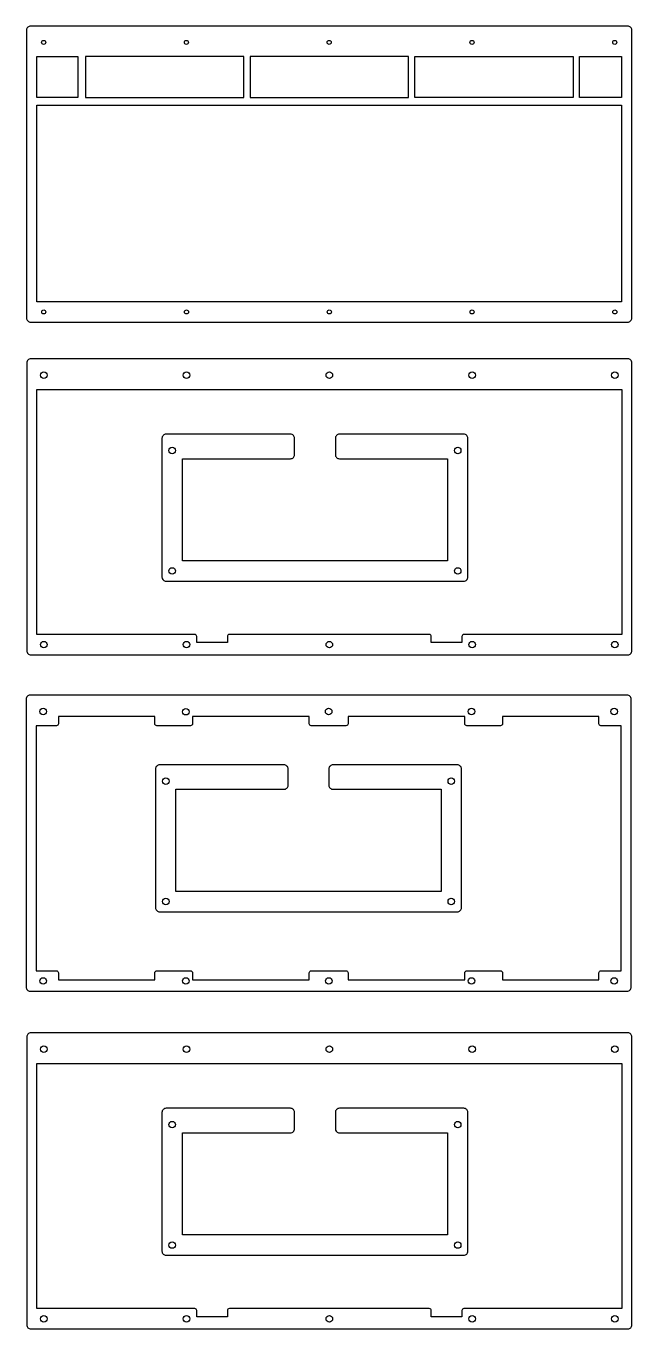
# Model space of a CAD drawing. Header units: millimetres. Extents: x -6 to 291, y -623 to 15.
import ezdxf

# ---------------------------------------------------------------- set-up
doc = ezdxf.new("R2010")
doc.units = ezdxf.units.MM
doc.layers.get('0').update_dxf_attribs({"linetype": 'CONTINUOUS'})

msp = doc.modelspace()

# ---------------------------------------------------------------- linework, layer by layer
for points in [[(290.82, -127.62), (290.82, 13.45, 0.414214), (288.82, 15.45), (-3.93, 15.45, 0.414214), (-5.93, 13.45), (-5.93, -127.62, 0.414214), (-3.93, -129.62), (288.82, -129.62, 0.414214)], [(288.9, -147.6), (-3.85, -147.6, 0.414214), (-5.85, -149.6), (-5.85, -290.66, 0.414214), (-3.85, -292.66), (288.9, -292.66, 0.414214), (290.9, -290.66), (290.9, -149.6, 0.414214)], [(104.05, -162.6), (181.62, -162.6), (184.8, -162.6), (262.37, -162.6), (265.55, -162.6), (285.9, -162.6), (285.9, -182.6), (285.9, -186.41), (285.9, -282.66), (208.52, -282.66, 0.414214), (207.52, -283.66), (207.52, -286.66), (192.52, -286.66), (192.52, -283.66, 0.414214), (191.52, -282.66), (93.52, -282.66, 0.414214), (92.52, -283.66), (92.52, -286.66), (77.52, -286.66), (77.52, -283.66, 0.414214), (76.52, -282.66), (-0.85, -282.66), (-0.85, -186.41), (-0.85, -182.6), (-0.85, -162.6), (19.49, -162.6), (23.3, -162.6), (100.87, -162.6)], [(60.47, -254.56, 0.414214), (62.47, -256.56), (208.47, -256.56, 0.414214), (210.47, -254.56), (210.47, -186.56, 0.414214), (208.47, -184.56), (147.47, -184.56, 0.414214), (145.47, -186.56), (145.47, -194.56, 0.414214), (147.47, -196.56), (200.47, -196.56), (200.47, -246.56), (70.47, -246.56), (70.47, -196.56), (123.47, -196.56, 0.414214), (125.47, -194.56), (125.47, -186.56, 0.414214), (123.47, -184.56), (62.47, -184.56, 0.414214), (60.47, -186.56)], [(290.56, -455.46), (290.56, -314.4, 0.414214), (288.56, -312.4), (-4.19, -312.4, 0.414214), (-6.19, -314.4), (-6.19, -455.46, 0.414214), (-4.19, -457.46), (288.56, -457.46, 0.414214)], [(9.69, -451.96), (56.94, -451.96), (56.94, -448.46, -0.414214), (57.94, -447.46), (74.44, -447.46, -0.414214), (75.44, -448.46), (75.44, -451.96), (132.69, -451.96), (132.69, -448.46, -0.414214), (133.69, -447.46), (150.69, -447.46, -0.414214), (151.69, -448.46), (151.69, -451.96), (208.94, -451.96), (208.94, -448.46, -0.414214), (209.94, -447.46), (226.44, -447.46, -0.414214), (227.44, -448.46), (227.44, -451.96), (274.69, -451.96), (274.69, -448.46, -0.414214), (275.69, -447.46), (285.56, -447.46), (285.56, -352.92), (285.56, -349.1), (285.56, -327.4), (275.69, -327.4, -0.414214), (274.69, -326.4), (274.69, -322.9), (227.44, -322.9), (227.44, -326.4, -0.414214), (226.44, -327.4), (209.94, -327.4, -0.414214), (208.94, -326.4), (208.94, -322.9), (151.69, -322.9), (151.69, -326.4, -0.414214), (150.69, -327.4), (133.69, -327.4, -0.414214), (132.69, -326.4), (132.69, -322.9), (75.44, -322.9), (75.44, -326.4, -0.414214), (74.44, -327.4), (57.94, -327.4, -0.414214), (56.94, -326.4), (56.94, -322.9), (9.69, -322.9), (9.69, -326.4, -0.414214), (8.69, -327.4), (-1.19, -327.4), (-1.19, -349.1), (-1.19, -352.92), (-1.19, -447.46), (8.69, -447.46, -0.414214), (9.69, -448.46)], [(57.31, -416.55, 0.414214), (59.31, -418.55), (205.31, -418.55, 0.414214), (207.31, -416.55), (207.31, -348.55, 0.414214), (205.31, -346.55), (144.31, -346.55, 0.414214), (142.31, -348.55), (142.31, -356.55, 0.414214), (144.31, -358.55), (197.31, -358.55), (197.31, -408.55), (67.31, -408.55), (67.31, -358.55), (120.31, -358.55, 0.414214), (122.31, -356.55), (122.31, -348.55, 0.414214), (120.31, -346.55), (59.31, -346.55, 0.414214), (57.31, -348.55)], [(-3.85, -622.96), (288.9, -622.96, 0.414214), (290.9, -620.96), (290.9, -479.9, 0.414214), (288.9, -477.9), (-3.85, -477.9, 0.414214), (-5.85, -479.9), (-5.85, -620.96, 0.414214)], [(285.9, -516.71), (285.9, -612.96), (208.52, -612.96, 0.414214), (207.52, -613.96), (207.52, -616.96), (192.52, -616.96), (192.52, -613.96, 0.414214), (191.52, -612.96), (93.52, -612.96, 0.414214), (92.52, -613.96), (92.52, -616.96), (77.52, -616.96), (77.52, -613.96, 0.414214), (76.52, -612.96), (-0.85, -612.96), (-0.85, -516.71), (-0.85, -512.9), (-0.85, -492.9), (19.49, -492.9), (23.3, -492.9), (100.87, -492.9), (104.05, -492.9), (181.62, -492.9), (184.8, -492.9), (262.37, -492.9), (265.55, -492.9), (285.9, -492.9), (285.9, -512.9)], [(200.47, -576.86), (70.47, -576.86), (70.47, -526.86), (123.47, -526.86, 0.414214), (125.47, -524.86), (125.47, -516.86, 0.414214), (123.47, -514.86), (62.47, -514.86, 0.414214), (60.47, -516.86), (60.47, -584.86, 0.414214), (62.47, -586.86), (208.47, -586.86, 0.414214), (210.47, -584.86), (210.47, -516.86, 0.414214), (208.47, -514.86), (147.47, -514.86, 0.414214), (145.47, -516.86), (145.47, -524.86, 0.414214), (147.47, -526.86), (200.47, -526.86)]]:
    msp.add_lwpolyline(points, format="xyb", close=True)
for points in [[(-0.93, 0.45), (19.16, 0.45), (19.16, -19.55), (-0.93, -19.55)], [(22.98, -19.55), (100.54, -19.55), (100.54, 0.45), (22.98, 0.45)], [(103.73, 0.45), (103.73, -19.55), (181.29, -19.55), (181.29, -18.35), (181.29, 0.45)], [(184.48, -19.55), (184.48, 0.45), (262.04, 0.45), (262.04, -19.55)], [(265.22, 0.45), (285.82, 0.45), (285.82, -19.55), (265.22, -19.55)], [(-0.93, -23.37), (285.82, -23.37), (285.82, -119.62), (-0.93, -119.62)]]:
    msp.add_lwpolyline(points, close=True)
for centre, radius in [((2.45, 7.45), 1), ((72.45, 7.45), 1), ((142.45, 7.45), 1), ((212.45, 7.45), 1), ((282.45, 7.45), 1), ((2.5, -124.62), 1), ((72.5, -124.62), 1), ((142.5, -124.62), 1), ((212.5, -124.62), 1), ((282.5, -124.62), 1), ((2.52, -155.6), 1.6), ((72.52, -155.6), 1.6), ((142.52, -155.6), 1.6), ((212.52, -155.6), 1.6), ((282.52, -155.6), 1.6), ((65.47, -192.56), 1.6), ((205.47, -192.56), 1.6), ((65.47, -251.56), 1.6), ((205.47, -251.56), 1.6), ((2.52, -287.66), 1.6), ((72.52, -287.66), 1.6), ((142.52, -287.66), 1.6), ((212.52, -287.66), 1.6), ((282.52, -287.66), 1.6), ((2.19, -320.4), 1.6), ((72.19, -320.53), 1.6), ((142.19, -320.4), 1.6), ((212.19, -320.4), 1.6), ((282.19, -320.4), 1.6), ((62.31, -354.55), 1.6), ((202.31, -354.55), 1.6), ((62.31, -413.55), 1.6), ((202.31, -413.55), 1.6), ((2.19, -452.46), 1.6), ((72.19, -452.46), 1.6), ((142.23, -452.46), 1.6), ((212.19, -452.46), 1.6), ((282.19, -452.46), 1.6), ((2.52, -485.9), 1.6), ((72.52, -485.9), 1.6), ((142.52, -485.9), 1.6), ((212.52, -485.9), 1.6), ((282.52, -485.9), 1.6), ((65.47, -522.86), 1.6), ((205.47, -522.86), 1.6), ((65.47, -581.86), 1.6), ((205.47, -581.86), 1.6), ((2.52, -617.96), 1.6), ((72.52, -617.96), 1.6), ((142.52, -617.96), 1.6), ((212.52, -617.96), 1.6), ((282.52, -617.96), 1.6)]:
    msp.add_circle(centre, radius)

doc.saveas('drawing.dxf')
